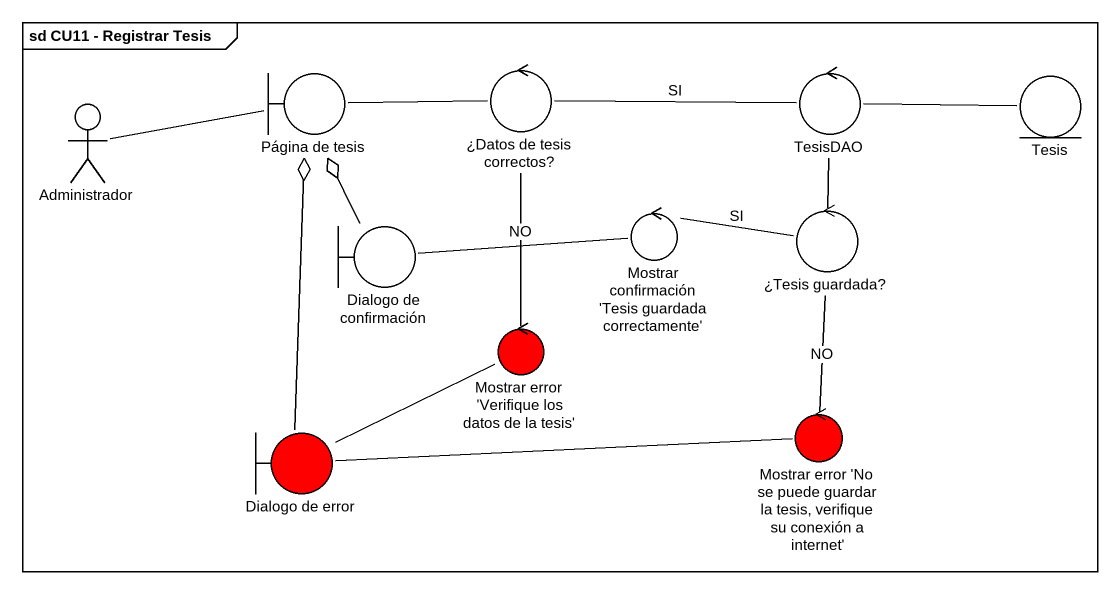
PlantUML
@startuml
mainframe sd CU11 - Registrar Tesis
boundary "Página de tesis" as Página_de_tesis
control "¿Datos de tesis correctos?" as Datos_de_tesis_correctos
control TesisDAO
entity Tesis
actor Administrador
boundary "Dialogo de confirmación" as Dialogo_de_confirmación
control "Mostrar confirmación 'Tesis guardada correctamente'" as Mostrar_confirmación_Tesis
control "¿Tesis guardada?" as Tesis_guardada
control "Mostrar error 'Verifique los datos de la tesis'" as Mostrar_error_Verifique_los #FF0000
boundary "Dialogo de error" as Dialogo_de_error #FF0000
control "Mostrar error 'No se puede guardar la tesis, verifique su conexión a internet'" as Mostrar_error_No_se_puede #FF0000
Página_de_tesis -right- Datos_de_tesis_correctos
Datos_de_tesis_correctos -right- TesisDAO : SI
Datos_de_tesis_correctos -- Mostrar_error_Verifique_los : NO
TesisDAO -right- Tesis
TesisDAO -- Tesis_guardada
Administrador -right- Página_de_tesis
Dialogo_de_confirmación -up-o Página_de_tesis
Dialogo_de_confirmación -right- Mostrar_confirmación_Tesis
Tesis_guardada -left- Mostrar_confirmación_Tesis : SI
Tesis_guardada -- Mostrar_error_No_se_puede : NO
Mostrar_error_Verifique_los -left- Dialogo_de_error
Dialogo_de_error -up-o Página_de_tesis
Mostrar_error_No_se_puede -left- Dialogo_de_error
@enduml
